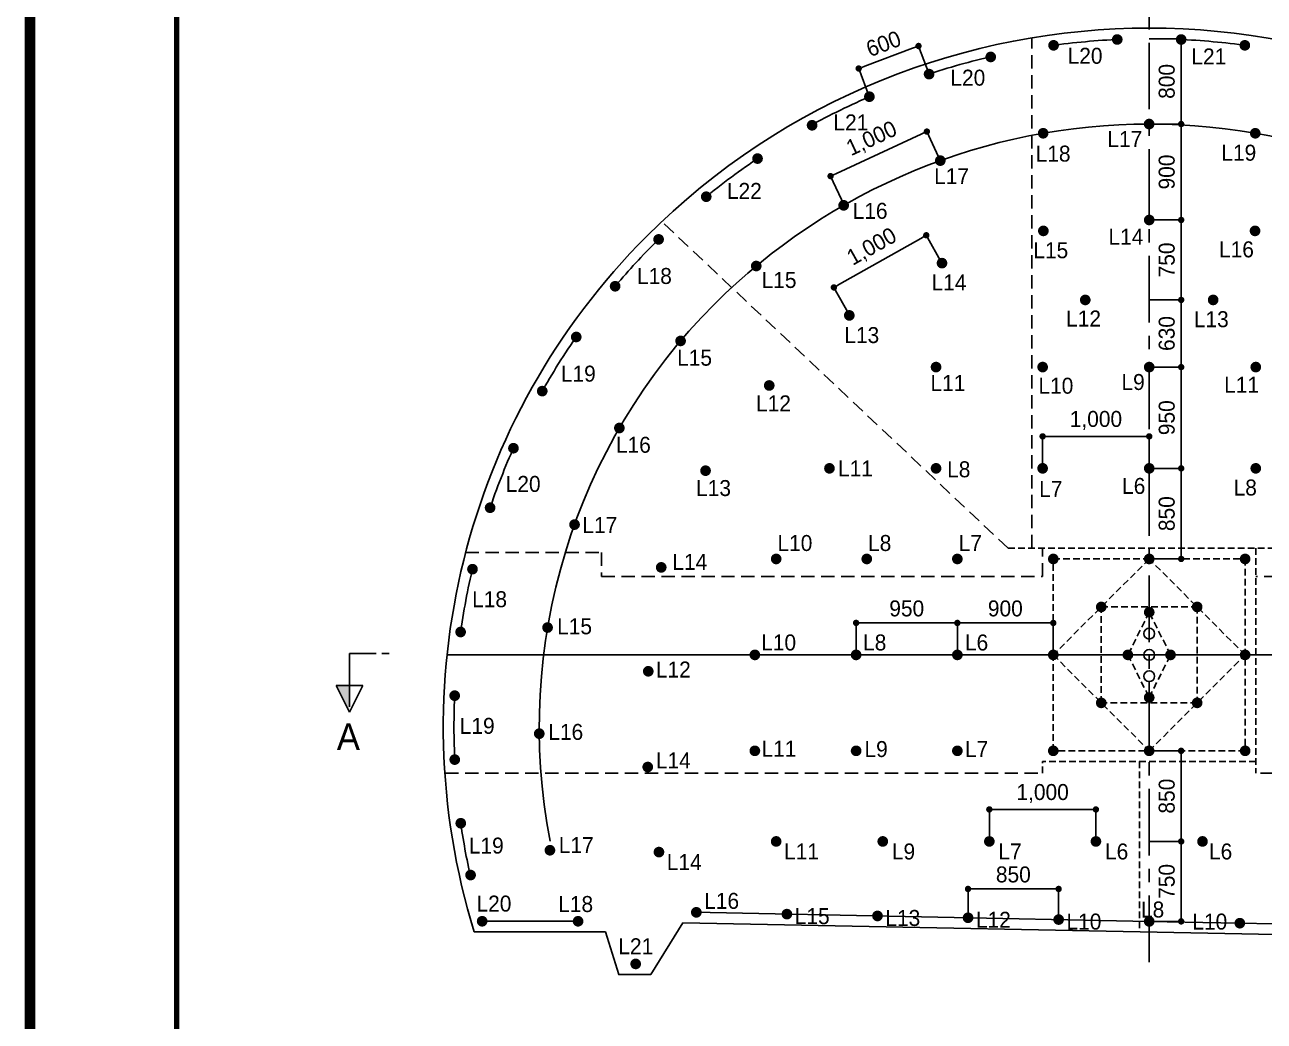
# Model space of a CAD drawing. Extents: x -689 to 317106, y 182884 to 219577.
# Drawn here: x 66002 to 77631, y 197574 to 206922 of the extents above; entities that cross this region are included whole.
import ezdxf
from ezdxf.enums import TextEntityAlignment as Align

# ---------------------------------------------------------------- set-up
doc = ezdxf.new("R2010")
doc.units = 0
doc.header["$LTSCALE"] = 500
doc.header["$MEASUREMENT"] = 0
for name, pattern in [('A-CENTR01', [2, 1.25, -0.25, 0.25, -0.25]), ('A-HIDDN01', [0.375, 0.25, -0.125]), ('HIDDEN', [0.375, 0.25, -0.125])]:
    doc.linetypes.add(name, pattern=pattern)
doc.layers.get('DEFPOINTS').update_dxf_attribs({"color": 55})
doc.layers.add('0-251', color=7, linetype='Continuous', true_color=0x6e6e6e)
for name, color, linetype in [('A-DIM01', 1, 'Continuous'), ('A-TEXT02', 6, 'Continuous'), ('A-TEXT03', 7, 'Continuous'), ('CS-CNTL', 1, 'A-CENTR01'), ('CS-EXCV', 3, 'CFZ008'), ('CUT-BOD-LIN', 6, 'HIDDEN'), ('CX-BORD-LIN1', 7, 'Continuous'), ('CZ-TEX0', 7, 'Continuous'), ('CZ-TEX1', 7, 'Continuous'), ('CZ-TEX2', 7, 'Continuous'), ('CZ-TEX3', 7, 'Continuous'), ('TU-HOLE-LIN1', 1, 'Continuous'), ('뇌관연결1', 2, 'Continuous'), ('발파공(바닥)', 5, 'Continuous'), ('발파공(심발)', 4, 'Continuous'), ('발파공(외곽)', 6, 'Continuous'), ('발파공(전열)', 2, 'Continuous'), ('발파공(확대)', 7, 'Continuous')]:
    doc.layers.add(name, color=color, linetype=linetype)
doc.styles.add('STYLE1', font='')
doc.styles.add('TB_BTXT', font='')
doc.styles.add('TB_TEXT', font='')
doc.styles.add('돋움체', font='')
doc.styles.get('STYLE1').set_extended_font_data('Dotum')
doc.styles.get('TB_BTXT').set_extended_font_data('Dotum')
doc.styles.get('TB_TEXT').set_extended_font_data('Dotum')
doc.styles.get('돋움체').set_extended_font_data('Dotum')
doc.linetypes.add('CFZ008', pattern='A,0.9,-0.2,[106,KHCLINE.shx,S=0.00606,R=180,X=0,Y=0],0.9', length=2)
doc.linetypes.add('E-DIGLN01', pattern='A,0.9,-0.2,[19,kscals.shx,S=0.1,R=180,X=0,Y=0],0.9', length=2)
doc.dimstyles.new('D_50', dxfattribs={"dimscale": 50, "dimtxt": 3, "dimasz": 1.2, "dimexe": 0, "dimexo": 0, "dimgap": 1.2, "dimtad": 1, "dimdec": 0, "dimrnd": 0.0005, "dimdsep": 46, "dimlunit": 6, "dimtxsty": '돋움체', "dimblk": 'DOT', "dimcen": 0.09, "dimclrd": 1, "dimclre": 1, "dimclrt": 1, "dimaunit": 1, "dimadec": 0, "dimazin": 0, "dimtfac": 1, "dimtdec": 0, "dimtix": 1, "dimtmove": 2, "dimatfit": 0, "dimfxl": 1, "dimtvp": 2, "dimtolj": 1, "dimtzin": 0, "dimlwd": -1, "dimlwe": -1, "dimarcsym": 0})

# ---------------------------------------------------------------- blocks, each defined once
blk = doc.blocks.new('A$C0F813D77')
at = {"layer": 'A-DIM01'}
for p, q in [((6, 9.981703696667864), (6, 4.981703696667864)), ((11, 7.481703696667864), (6, 9.981703696667864)), ((0, 7.481703696667864), (10, 7.481703696667864)), ((0, 7.481703696667864), (0, 2.481703696667864)), ((11, 7.481703696667864), (6, 4.981703696667864)), ((0, 1.433732070003316), (0, -1.704111127764918e-07))]:
    blk.add_line(p, q, dxfattribs=at)
blk.add_solid([(6, 7.481703696667864), (6, 9.981703696667864), (11, 7.481703696667864)], dxfattribs=at)
blk = doc.blocks.new('_Dot')
at = {"color": 0, "linetype": 'ByBlock', "lineweight": -2}
blk.add_line((-0.5, 0), (-1, 0), dxfattribs=at)
at = {"color": 0, "linetype": 'ByBlock', "const_width": 0.5}
blk.add_lwpolyline([(-0.25, 0, 1), (0.25, 0, 1)], format="xyb", close=True, dxfattribs=at)
blk = doc.blocks.new('*D536')
at = {"layer": 'A-DIM01', "color": 1, "ltscale": 10, "transparency": 16777216}
for p, q in [((76551.5818828861, 199260.3630072793), (76851.58188288254, 199260.3630072793)), ((76851.58188288254, 199200.3630072793), (76851.58188288254, 198570.3630072793)), ((76551.5818828861, 198510.3630072793), (76851.58188288254, 198510.3630072793))]:
    blk.add_line(p, q, dxfattribs=at)
at = {"layer": 'DEFPOINTS', "color": 0, "ltscale": 10, "transparency": 16777216}
for p in [(76551.5818828861, 199260.3630072793), (76551.5818828861, 198510.3630072793), (76851.58188288254, 198510.3630072793)]:
    blk.add_point(p, dxfattribs=at)
at = {"layer": 'A-DIM01', "color": 1, "ltscale": 10, "transparency": 16777216, "xscale": 60, "yscale": 60, "zscale": 60}
for p, rotation in [((76851.58188288254, 199260.3630072793), 90), ((76851.58188288254, 198510.3630072793), 270)]:
    blk.add_blockref('_Dot', p, dxfattribs=dict(at, rotation=rotation))
at = {"layer": 'A-DIM01', "color": 1, "ltscale": 10, "transparency": 16777216, "insert": (76716.48011897485, 198885.3630072792), "char_height": 150, "attachment_point": 5, "rotation": 90, "style": '돋움체'}
blk.add_mtext('\\A1;750', dxfattribs=at)
blk = doc.blocks.new('*D537')
at = {"layer": 'A-DIM01', "color": 1, "ltscale": 10, "transparency": 16777216}
for p, q in [((76551.5818828861, 200110.3630072793), (76851.58188288254, 200110.3630072793)), ((76851.58188288254, 200050.3630072793), (76851.58188288254, 199320.3630072793)), ((76551.5818828861, 199260.3630072793), (76851.58188288254, 199260.3630072793))]:
    blk.add_line(p, q, dxfattribs=at)
at = {"layer": 'DEFPOINTS', "color": 0, "ltscale": 10, "transparency": 16777216}
for p in [(76551.5818828861, 200110.3630072793), (76551.5818828861, 199260.3630072793), (76851.58188288254, 199260.3630072793)]:
    blk.add_point(p, dxfattribs=at)
at = {"layer": 'A-DIM01', "color": 1, "ltscale": 10, "transparency": 16777216, "xscale": 60, "yscale": 60, "zscale": 60}
for p, rotation in [((76851.58188288254, 200110.3630072793), 90), ((76851.58188288254, 199260.3630072793), 270)]:
    blk.add_blockref('_Dot', p, dxfattribs=dict(at, rotation=rotation))
at = {"layer": 'A-DIM01', "color": 1, "ltscale": 10, "transparency": 16777216, "insert": (76716.48011897485, 199685.3630072792), "char_height": 150, "attachment_point": 5, "rotation": 90, "style": '돋움체'}
blk.add_mtext('\\A1;850', dxfattribs=at)
blk = doc.blocks.new('*D538')
at = {"layer": 'A-DIM01', "color": 1, "ltscale": 10, "transparency": 16777216}
for p, q in [((76551.5818828861, 206790.3630072791), (76851.58188288161, 206790.3630072791)), ((76851.58188288161, 206730.3630072791), (76851.58188288161, 206050.3630072791)), ((76551.5818828861, 205990.3630072791), (76851.58188288161, 205990.3630072791))]:
    blk.add_line(p, q, dxfattribs=at)
at = {"layer": 'DEFPOINTS', "color": 0, "ltscale": 10, "transparency": 16777216}
for p in [(76551.5818828861, 206790.3630072791), (76551.5818828861, 205990.3630072791), (76851.58188288161, 205990.3630072791)]:
    blk.add_point(p, dxfattribs=at)
at = {"layer": 'A-DIM01', "color": 1, "ltscale": 10, "transparency": 16777216, "xscale": 60, "yscale": 60, "zscale": 60}
for p, rotation in [((76851.58188288161, 206790.3630072791), 90), ((76851.58188288161, 205990.3630072791), 270)]:
    blk.add_blockref('_Dot', p, dxfattribs=dict(at, rotation=rotation))
at = {"layer": 'A-DIM01', "color": 1, "ltscale": 10, "transparency": 16777216, "insert": (76716.48011897392, 206390.363007279), "char_height": 150, "attachment_point": 5, "rotation": 90, "style": '돋움체'}
blk.add_mtext('\\A1;800', dxfattribs=at)
blk = doc.blocks.new('*D539')
at = {"layer": 'A-DIM01', "color": 1, "ltscale": 10, "transparency": 16777216}
for p, q in [((74330.9536836475, 206701.4057956038), (73881.83558846966, 206532.6075779521)), ((74486.22918912434, 206458.8111244182), (74387.11783962752, 206722.5147411732)), ((73924.78278198646, 206247.7950156278), (73825.67143248965, 206511.4986323828))]:
    blk.add_line(p, q, dxfattribs=at)
at = {"layer": 'DEFPOINTS', "color": 0, "ltscale": 10, "transparency": 16777216}
for p in [(73825.67143248965, 206511.4986323828), (74486.22918912434, 206458.8111244182), (73924.78278198646, 206247.7950156278)]:
    blk.add_point(p, dxfattribs=at)
at = {"layer": 'A-DIM01', "color": 1, "ltscale": 10, "transparency": 16777216, "xscale": 60, "yscale": 60, "zscale": 60}
for p, rotation in [((74387.11783962752, 206722.5147411732), 20.59841535950097), ((73825.67143248965, 206511.4986323828), 200.598415359501)]:
    blk.add_blockref('_Dot', p, dxfattribs=dict(at, rotation=rotation))
at = {"layer": 'A-DIM01', "color": 1, "ltscale": 10, "transparency": 16777216, "insert": (74058.86370638094, 206743.4712957995), "char_height": 150, "attachment_point": 5, "rotation": 20.598415359500954, "style": '돋움체'}
blk.add_mtext('\\A1;600', dxfattribs=at)
blk = doc.blocks.new('sb')
at = {"layer": '발파공(확대)', "color": 0, "const_width": 50, "flags": 128}
blk.add_lwpolyline([(13.78318005963229, 20.85722770275243, 1), (-13.78318005957408, -20.8572277027597, 1)], format="xyb", close=True, dxfattribs=at)
blk = doc.blocks.new('*D540')
at = {"layer": 'A-DIM01', "color": 1, "ltscale": 10, "transparency": 16777216}
for p, q in [((76551.5818828861, 205990.3630072791), (76851.58188288115, 205990.3630072791)), ((76851.58188288115, 205930.3630072791), (76851.58188288115, 205150.3630072791)), ((76551.5818828861, 205090.3630072791), (76851.58188288115, 205090.3630072791))]:
    blk.add_line(p, q, dxfattribs=at)
at = {"layer": 'DEFPOINTS', "color": 0, "ltscale": 10, "transparency": 16777216}
for p in [(76551.5818828861, 205990.3630072791), (76551.5818828861, 205090.3630072791), (76851.58188288115, 205090.3630072791)]:
    blk.add_point(p, dxfattribs=at)
at = {"layer": 'A-DIM01', "color": 1, "ltscale": 10, "transparency": 16777216, "xscale": 60, "yscale": 60, "zscale": 60}
for p, rotation in [((76851.58188288115, 205990.3630072791), 90), ((76851.58188288115, 205090.3630072791), 270)]:
    blk.add_blockref('_Dot', p, dxfattribs=dict(at, rotation=rotation))
at = {"layer": 'A-DIM01', "color": 1, "ltscale": 10, "transparency": 16777216, "insert": (76716.48011897346, 205540.363007279), "char_height": 150, "attachment_point": 5, "rotation": 90, "style": '돋움체'}
blk.add_mtext('\\A1;900', dxfattribs=at)
blk = doc.blocks.new('*D541')
at = {"layer": 'A-DIM01', "color": 1, "ltscale": 10, "transparency": 16777216}
for p, q in [((76551.5818828861, 204340.3630072786), (76851.58188286857, 204340.3630072786)), ((76851.58188286857, 204280.3630072786), (76851.58188286857, 203770.3630072786)), ((76551.5818828861, 203710.3630072786), (76851.58188286857, 203710.3630072786))]:
    blk.add_line(p, q, dxfattribs=at)
at = {"layer": 'DEFPOINTS', "color": 0, "ltscale": 10, "transparency": 16777216}
for p in [(76551.5818828861, 204340.3630072786), (76551.5818828861, 203710.3630072786), (76851.58188286857, 203710.3630072786)]:
    blk.add_point(p, dxfattribs=at)
at = {"layer": 'A-DIM01', "color": 1, "ltscale": 10, "transparency": 16777216, "xscale": 60, "yscale": 60, "zscale": 60}
for p, rotation in [((76851.58188286857, 204340.3630072786), 90), ((76851.58188286857, 203710.3630072786), 270)]:
    blk.add_blockref('_Dot', p, dxfattribs=dict(at, rotation=rotation))
at = {"layer": 'A-DIM01', "color": 1, "ltscale": 10, "transparency": 16777216, "insert": (76716.48011896088, 204025.3630072785), "char_height": 150, "attachment_point": 5, "rotation": 90, "style": '돋움체'}
blk.add_mtext('\\A1;630', dxfattribs=at)
blk = doc.blocks.new('*D542')
at = {"layer": 'A-DIM01', "color": 1, "ltscale": 10, "transparency": 16777216}
for p, q in [((76551.5818828861, 202760.3630072793), (76851.58188287882, 202760.3630072793)), ((76851.58188287882, 202700.3630072793), (76851.58188287882, 201970.3630072793)), ((76551.5818828861, 201910.3630072793), (76851.58188287882, 201910.3630072793))]:
    blk.add_line(p, q, dxfattribs=at)
at = {"layer": 'DEFPOINTS', "color": 0, "ltscale": 10, "transparency": 16777216}
for p in [(76551.5818828861, 202760.3630072793), (76551.5818828861, 201910.3630072793), (76851.58188287882, 201910.3630072793)]:
    blk.add_point(p, dxfattribs=at)
at = {"layer": 'A-DIM01', "color": 1, "ltscale": 10, "transparency": 16777216, "xscale": 60, "yscale": 60, "zscale": 60}
for p, rotation in [((76851.58188287882, 202760.3630072793), 90), ((76851.58188287882, 201910.3630072793), 270)]:
    blk.add_blockref('_Dot', p, dxfattribs=dict(at, rotation=rotation))
at = {"layer": 'A-DIM01', "color": 1, "ltscale": 10, "transparency": 16777216, "insert": (76716.48011897113, 202335.3630072792), "char_height": 150, "attachment_point": 5, "rotation": 90, "style": '돋움체'}
blk.add_mtext('\\A1;850', dxfattribs=at)
blk = doc.blocks.new('*D543')
at = {"layer": 'A-DIM01', "color": 1, "ltscale": 10, "transparency": 16777216}
for p, q in [((74751.58188288653, 201010.3630072792), (74751.58188288653, 201310.3630072792)), ((74811.58188288653, 201310.3630072792), (75591.58188288606, 201310.3630072792)), ((75651.58188288606, 201010.3630072792), (75651.58188288606, 201310.3630072792))]:
    blk.add_line(p, q, dxfattribs=at)
at = {"layer": 'DEFPOINTS', "color": 0, "ltscale": 10, "transparency": 16777216}
for p in [(75651.58188288606, 201310.3630072792), (74751.58188288653, 201010.3630072792), (75651.58188288606, 201010.3630072792)]:
    blk.add_point(p, dxfattribs=at)
at = {"layer": 'A-DIM01', "color": 1, "ltscale": 10, "transparency": 16777216, "xscale": 60, "yscale": 60, "zscale": 60, "rotation": 180}
blk.add_blockref('_Dot', (74751.58188288653, 201310.3630072792), dxfattribs=at)
at = {"layer": 'A-DIM01', "color": 1, "ltscale": 10, "transparency": 16777216, "xscale": 60, "yscale": 60, "zscale": 60}
blk.add_blockref('_Dot', (75651.58188288606, 201310.3630072792), dxfattribs=at)
at = {"layer": 'A-DIM01', "color": 1, "ltscale": 10, "transparency": 16777216, "insert": (75201.5818828863, 201445.4647711869), "char_height": 150, "attachment_point": 5, "style": '돋움체'}
blk.add_mtext('\\A1;900', dxfattribs=at)
blk = doc.blocks.new('*D544')
at = {"layer": 'A-DIM01', "color": 1, "ltscale": 10, "transparency": 16777216}
for p, q in [((75051.5818828856, 199260.3630072792), (75051.5818828856, 199560.3630072792)), ((75111.5818828856, 199560.3630072792), (75991.58188288606, 199560.3630072792)), ((76051.58188288606, 199260.3630072792), (76051.58188288606, 199560.3630072792))]:
    blk.add_line(p, q, dxfattribs=at)
at = {"layer": 'DEFPOINTS', "color": 0, "ltscale": 10, "transparency": 16777216}
for p in [(76051.58188288606, 199560.3630072792), (75051.5818828856, 199260.3630072792), (76051.58188288606, 199260.3630072792)]:
    blk.add_point(p, dxfattribs=at)
at = {"layer": 'A-DIM01', "color": 1, "ltscale": 10, "transparency": 16777216, "xscale": 60, "yscale": 60, "zscale": 60, "rotation": 180}
blk.add_blockref('_Dot', (75051.5818828856, 199560.3630072792), dxfattribs=at)
at = {"layer": 'A-DIM01', "color": 1, "ltscale": 10, "transparency": 16777216, "xscale": 60, "yscale": 60, "zscale": 60}
blk.add_blockref('_Dot', (76051.58188288606, 199560.3630072792), dxfattribs=at)
at = {"layer": 'A-DIM01', "color": 1, "ltscale": 10, "transparency": 16777216, "insert": (75551.58188288583, 199709.9152460852), "char_height": 150, "attachment_point": 5, "style": '돋움체'}
blk.add_mtext('\\A1;1,000', dxfattribs=at)
blk = doc.blocks.new('*D545')
at = {"layer": 'A-DIM01', "color": 1, "ltscale": 10, "transparency": 16777216}
for p, q in [((75551.58188288606, 202760.3630072792), (75551.58188288606, 203060.3630072792)), ((75611.58188288606, 203060.3630072792), (76491.58188288606, 203060.3630072792)), ((76551.58188288606, 202760.3630072792), (76551.58188288606, 203060.3630072792))]:
    blk.add_line(p, q, dxfattribs=at)
at = {"layer": 'DEFPOINTS', "color": 0, "ltscale": 10, "transparency": 16777216}
for p in [(76551.58188288606, 203060.3630072792), (75551.58188288606, 202760.3630072792), (76551.58188288606, 202760.3630072792)]:
    blk.add_point(p, dxfattribs=at)
at = {"layer": 'A-DIM01', "color": 1, "ltscale": 10, "transparency": 16777216, "xscale": 60, "yscale": 60, "zscale": 60, "rotation": 180}
blk.add_blockref('_Dot', (75551.58188288606, 203060.3630072792), dxfattribs=at)
at = {"layer": 'A-DIM01', "color": 1, "ltscale": 10, "transparency": 16777216, "xscale": 60, "yscale": 60, "zscale": 60}
blk.add_blockref('_Dot', (76551.58188288606, 203060.3630072792), dxfattribs=at)
at = {"layer": 'A-DIM01', "color": 1, "ltscale": 10, "transparency": 16777216, "insert": (76051.58188288606, 203209.9152460852), "char_height": 150, "attachment_point": 5, "style": '돋움체'}
blk.add_mtext('\\A1;1,000', dxfattribs=at)
blk = doc.blocks.new('*D546')
at = {"layer": 'A-DIM01', "color": 1, "ltscale": 10, "transparency": 16777216}
for p, q in [((74851.60816364217, 198514.7065637601), (74851.60816364217, 198814.7065637599)), ((74911.60816364217, 198814.7065637599), (75641.60816364217, 198814.7065637599)), ((75701.60816364217, 198514.7065637601), (75701.60816364217, 198814.7065637599))]:
    blk.add_line(p, q, dxfattribs=at)
at = {"layer": 'DEFPOINTS', "color": 0, "ltscale": 10, "transparency": 16777216}
for p in [(75701.60816364217, 198814.7065637599), (74851.60816364217, 198514.7065637601), (75701.60816364217, 198514.7065637601)]:
    blk.add_point(p, dxfattribs=at)
at = {"layer": 'A-DIM01', "color": 1, "ltscale": 10, "transparency": 16777216, "xscale": 60, "yscale": 60, "zscale": 60, "rotation": 180}
blk.add_blockref('_Dot', (74851.60816364217, 198814.7065637599), dxfattribs=at)
at = {"layer": 'A-DIM01', "color": 1, "ltscale": 10, "transparency": 16777216, "xscale": 60, "yscale": 60, "zscale": 60}
blk.add_blockref('_Dot', (75701.60816364217, 198814.7065637599), dxfattribs=at)
at = {"layer": 'A-DIM01', "color": 1, "ltscale": 10, "transparency": 16777216, "insert": (75276.60816364217, 198949.8083276676), "char_height": 150, "attachment_point": 5, "style": '돋움체'}
blk.add_mtext('\\A1;850', dxfattribs=at)
blk = doc.blocks.new('bb')
at = {"layer": '발파공(바닥)', "const_width": 50}
blk.add_lwpolyline([(-13.78318005957408, 20.85722770271968, -1), (13.78318005963229, -20.85722770276334, -1)], format="xyb", close=True, dxfattribs=at)
blk = doc.blocks.new('jb')
at = {"layer": '발파공(전열)', "const_width": 50, "flags": 128}
blk.add_lwpolyline([(13.78318005963229, 20.85722770277061, 1), (-13.78318005963229, -20.85722770274151, 1)], format="xyb", close=True, dxfattribs=at)
blk = doc.blocks.new('*D547')
at = {"layer": 'A-DIM01', "color": 1, "ltscale": 10, "transparency": 16777216}
for p, q in [((76551.5818828861, 203710.3630072782), (76851.58188286671, 203710.3630072782)), ((76851.58188286671, 203650.3630072782), (76851.58188286671, 202820.3630072789)), ((76551.5818828861, 202760.3630072789), (76851.58188286671, 202760.3630072789))]:
    blk.add_line(p, q, dxfattribs=at)
at = {"layer": 'DEFPOINTS', "color": 0, "ltscale": 10, "transparency": 16777216}
for p in [(76551.5818828861, 203710.3630072782), (76551.5818828861, 202760.3630072789), (76851.58188286671, 202760.3630072789)]:
    blk.add_point(p, dxfattribs=at)
at = {"layer": 'A-DIM01', "color": 1, "ltscale": 10, "transparency": 16777216, "xscale": 60, "yscale": 60, "zscale": 60}
for p, rotation in [((76851.58188286671, 203710.3630072782), 90), ((76851.58188286671, 202760.3630072789), 270)]:
    blk.add_blockref('_Dot', p, dxfattribs=dict(at, rotation=rotation))
at = {"layer": 'A-DIM01', "color": 1, "ltscale": 10, "transparency": 16777216, "insert": (76716.48011895902, 203235.3630072784), "char_height": 150, "attachment_point": 5, "rotation": 90, "style": '돋움체'}
blk.add_mtext('\\A1;950', dxfattribs=at)
blk = doc.blocks.new('*D548')
at = {"layer": 'A-DIM01', "color": 1, "ltscale": 10, "transparency": 16777216}
for p, q in [((73801.58188288653, 201010.3630072792), (73801.58188288653, 201310.3630072792)), ((73861.58188288653, 201310.3630072792), (74691.58188288606, 201310.3630072792)), ((74751.58188288606, 201010.3630072792), (74751.58188288606, 201310.3630072792))]:
    blk.add_line(p, q, dxfattribs=at)
at = {"layer": 'DEFPOINTS', "color": 0, "ltscale": 10, "transparency": 16777216}
for p in [(74751.58188288606, 201310.3630072792), (73801.58188288653, 201010.3630072792), (74751.58188288606, 201010.3630072792)]:
    blk.add_point(p, dxfattribs=at)
at = {"layer": 'A-DIM01', "color": 1, "ltscale": 10, "transparency": 16777216, "xscale": 60, "yscale": 60, "zscale": 60, "rotation": 180}
blk.add_blockref('_Dot', (73801.58188288653, 201310.3630072792), dxfattribs=at)
at = {"layer": 'A-DIM01', "color": 1, "ltscale": 10, "transparency": 16777216, "xscale": 60, "yscale": 60, "zscale": 60}
blk.add_blockref('_Dot', (74751.58188288606, 201310.3630072792), dxfattribs=at)
at = {"layer": 'A-DIM01', "color": 1, "ltscale": 10, "transparency": 16777216, "insert": (74276.5818828863, 201445.4647711869), "char_height": 150, "attachment_point": 5, "style": '돋움체'}
blk.add_mtext('\\A1;950', dxfattribs=at)
blk = doc.blocks.new('cb')
at = {"layer": '발파공(외곽)', "lineweight": 0, "const_width": 49.99999999999999}
blk.add_lwpolyline([(-16.54037362313829, 18.74609400401823, 1), (16.54037362313829, -18.74609400401823, 1)], format="xyb", close=True, dxfattribs=at)
blk = doc.blocks.new('*D549')
at = {"layer": 'A-DIM01', "color": 1, "ltscale": 10, "transparency": 16777216}
for p, q in [((73645.32515791024, 204487.4747561754), (74407.73338109627, 204917.2909467359)), ((74607.32840279113, 204685.4249783087), (74459.99972201284, 204946.7566828916)), ((73740.38749777195, 204196.6773154369), (73593.05881699367, 204458.0090200197))]:
    blk.add_line(p, q, dxfattribs=at)
at = {"layer": 'DEFPOINTS', "color": 0, "ltscale": 10, "transparency": 16777216}
for p in [(74459.99972201284, 204946.7566828916), (74607.32840279113, 204685.4249783087), (73740.38749777195, 204196.6773154369)]:
    blk.add_point(p, dxfattribs=at)
at = {"layer": 'A-DIM01', "color": 1, "ltscale": 10, "transparency": 16777216, "xscale": 60, "yscale": 60, "zscale": 60}
for p, rotation in [((74459.99972201284, 204946.7566828916), 29.41261781986198), ((73593.05881699367, 204458.0090200197), 209.412617819862)]:
    blk.add_blockref('_Dot', p, dxfattribs=dict(at, rotation=rotation))
at = {"layer": 'A-DIM01', "color": 1, "ltscale": 10, "transparency": 16777216, "insert": (73953.08482266754, 204832.6586564268), "char_height": 150, "attachment_point": 5, "rotation": 29.412617819861982, "style": '돋움체'}
blk.add_mtext('\\A1;1,000', dxfattribs=at)
blk = doc.blocks.new('ssb')
at = {"color": 4, "const_width": 50, "flags": 128}
blk.add_lwpolyline([(0.1070264871232212, -24.99977090558968, 1), (-0.1070264871814288, 24.99977090558968, 1)], format="xyb", close=True, dxfattribs=at)
blk = doc.blocks.new('*D510')
at = {"layer": 'A-DIM01', "color": 1, "ltscale": 10, "transparency": 16777216}
for p, q in [((76551.5818828861, 205090.3630072795), (76851.5818828695, 205090.3630072795)), ((76851.5818828695, 205030.3630072795), (76851.5818828695, 204400.3630072791)), ((76551.5818828861, 204340.3630072791), (76851.5818828695, 204340.3630072791))]:
    blk.add_line(p, q, dxfattribs=at)
at = {"layer": 'DEFPOINTS', "color": 0, "ltscale": 10, "transparency": 16777216}
for p in [(76551.5818828861, 205090.3630072795), (76551.5818828861, 204340.3630072791), (76851.5818828695, 204340.3630072791)]:
    blk.add_point(p, dxfattribs=at)
at = {"layer": 'A-DIM01', "color": 1, "ltscale": 10, "transparency": 16777216, "xscale": 60, "yscale": 60, "zscale": 60}
for p, rotation in [((76851.5818828695, 205090.3630072795), 90), ((76851.5818828695, 204340.3630072791), 270)]:
    blk.add_blockref('_Dot', p, dxfattribs=dict(at, rotation=rotation))
at = {"layer": 'A-DIM01', "color": 1, "ltscale": 10, "transparency": 16777216, "insert": (76716.48011896182, 204715.3630072792), "char_height": 150, "attachment_point": 5, "rotation": 90, "style": '돋움체'}
blk.add_mtext('\\A1;750', dxfattribs=at)
blk = doc.blocks.new('*D643')
at = {"layer": 'A-DIM01', "color": 1, "ltscale": 10, "transparency": 16777216}
for p, q in [((73616.63635419519, 205526.8298327546), (74410.9810615658, 205894.2869626648)), ((74591.39056557968, 205647.199102054), (74465.43678491464, 205919.4777187978)), ((73688.1344115114, 205229.3604598777), (73562.18063084636, 205501.6390766216))]:
    blk.add_line(p, q, dxfattribs=at)
at = {"layer": 'DEFPOINTS', "color": 0, "ltscale": 10, "transparency": 16777216}
for p in [(74465.43678491464, 205919.4777187978), (74591.39056557968, 205647.199102054), (73688.1344115114, 205229.3604598777)]:
    blk.add_point(p, dxfattribs=at)
at = {"layer": 'A-DIM01', "color": 1, "ltscale": 10, "transparency": 16777216, "xscale": 60, "yscale": 60, "zscale": 60}
for p, rotation in [((74465.43678491464, 205919.4777187978), 24.82486114085588), ((73562.18063084636, 205501.6390766216), 204.8248611408559)]:
    blk.add_blockref('_Dot', p, dxfattribs=dict(at, rotation=rotation))
at = {"layer": 'A-DIM01', "color": 1, "ltscale": 10, "transparency": 16777216, "insert": (73951.0198082653, 205846.2913200866), "char_height": 150, "attachment_point": 5, "rotation": 24.824861140855884, "style": '돋움체'}
blk.add_mtext('\\A1;1,000', dxfattribs=at)
blk = doc.blocks.new('CXBLKA1')
at = {"layer": 'CX-BORD-LIN1', "color": 7, "const_width": 1.999999999999979}
blk.add_lwpolyline([(820.9999999999914, 19.99999999999977), (24.99999999999977, 19.99999999999977), (24.99999999999977, 573.9999999999941), (820.9999999999914, 573.9999999999941)], close=True, dxfattribs=at)
at = {"layer": 'CZ-TEX0', "color": 7, "style": 'TB_BTXT'}
blk.add_attdef('UD_TITLE', text='', height=9.999999999999895, dxfattribs=at).set_placement((422.9999999999955, 552.9999999999941), align=Align.MIDDLE_CENTER)
at = {"layer": 'CZ-TEX1', "color": 7, "style": 'TB_BTXT'}
blk.add_attdef('PI_CNAME', text='', height=4.999999999999948, dxfattribs=at).set_placement((39.99999999999955, 551.9999999999941), align=Align.BOTTOM_LEFT)
blk.add_attdef('UD_SUBTITLE', text='', height=6.999999999999926, dxfattribs=at).set_placement((422.9999999999955, 537.9999999999943), align=Align.MIDDLE_CENTER)
at = {"layer": 'CZ-TEX2', "color": 7}
for tag, height, style, p in [('UD_CDNAME', 3.999999999999958, 'TB_BTXT', (41.99999999999955, 543.9999999999941)), ('DA_STDNAME', 2.999999999999968, 'TB_TEXT', (783.4937835419117, 13.49999999999989))]:
    blk.add_attdef(tag, text='', height=height, dxfattribs=dict(at, style=style)).set_placement(p, align=Align.BOTTOM_LEFT)
at = {"layer": 'CZ-TEX2', "color": 7, "style": 'TB_TEXT'}
for tag, height, p in [('DC_RNUM4', 2.999999999999968, (319.9999999999966, 51.99999999999943)), ('DC_RDATE4', 3.499999999999963, (352.9999999999961, 52.49999999999943)), ('DC_RAPP4', 3.499999999999963, (501.5575275218362, 52.49999999999943)), ('DC_RCHK4', 3.499999999999963, (542.3612466057737, 52.49999999999943)), ('DC_RDGN4', 3.499999999999963, (582.3612466057732, 52.49999999999943)), ('PI_TITLE', 4.499999999999952, (242.9999999999975, 49.99999999999943)), ('UD_CDIST', 4.499999999999952, (675.999999999993, 49.99999999999943)), ('FI_NAME', 4.499999999999952, (779.9999999999918, 50.99999999999943)), ('DC_RNUM3', 2.999999999999968, (319.9999999999966, 44.99999999999955)), ('DC_RDATE3', 3.499999999999963, (352.9999999999961, 45.39999999999952)), ('DC_RAPP3', 3.499999999999963, (501.5575275218362, 45.39999999999952)), ('DC_RCHK3', 3.499999999999963, (542.3612466057737, 45.39999999999952)), ('DC_RDGN3', 3.499999999999963, (582.3612466057732, 45.39999999999952)), ('DI_TITLE', 4.499999999999952, (779.9999999999918, 43.99999999999955)), ('PI_CDNAME', 4.499999999999952, (242.9999999999975, 37.99999999999955)), ('DC_RNUM2', 2.999999999999968, (319.9999999999966, 37.99999999999955)), ('DC_RDATE2', 3.499999999999963, (352.9999999999961, 38.49999999999955)), ('DC_RAPP2', 3.499999999999963, (501.5575275218362, 38.49999999999955)), ('DC_RCHK2', 3.499999999999963, (542.3612466057737, 38.49999999999955)), ('DC_RDGN2', 3.499999999999963, (582.3612466057732, 38.49999999999955)), ('DA_HSCALE', 4.499999999999952, (658.499999999993, 37.99999999999955)), ('DA_VSCALE', 4.499999999999952, (692.9999999999927, 37.99999999999955)), ('DI_SUBTITLE', 3.499999999999963, (779.9999999999918, 36.99999999999966)), ('DC_RDATE1', 3.499999999999963, (352.9999999999961, 31.49999999999966)), ('DC_RAPP1', 3.499999999999963, (501.5575275218362, 31.49999999999966)), ('DC_RCHK1', 3.499999999999963, (542.3612466057737, 31.49999999999966)), ('DC_RDGN1', 3.499999999999963, (582.3612466057732, 31.49999999999966)), ('DC_RNUM1', 2.999999999999968, (319.9999999999966, 30.99999999999966)), ('PA_CCLASS', 4.499999999999952, (203.999999999998, 26.49999999999977)), ('PI_STAGE', 4.499999999999952, (282.999999999997, 26.49999999999977)), ('DI_DRWNO', 4.499999999999952, (675.999999999993, 26.49999999999977)), ('DA_PAGENO', 4.499999999999952, (779.9999999999918, 26.49999999999977))]:
    blk.add_attdef(tag, text='', height=height, dxfattribs=at).set_placement(p, align=Align.MIDDLE_CENTER)
for tag, p in [('DC_RDES4', (376.9999999999961, 52.49999999999943)), ('DC_RDES3', (376.9999999999961, 45.39999999999952)), ('DC_RDES2', (376.9999999999961, 38.49999999999955)), ('DC_RDES1', (377.0347148800176, 31.49999999999966))]:
    blk.add_attdef(tag, text='', height=3.499999999999963, dxfattribs=at).set_placement(p, align=Align.MIDDLE_LEFT)
at = {"layer": 'CZ-TEX3', "color": 7, "style": 'TB_TEXT', "flags": 1}
for tag, p in [('PI_ID', (23.99999999999977, 15.99999999999989)), ('PI_CCODE', (30.99999999999966, 15.99999999999989)), ('PA_DSDATE', (46.99999999999955, 15.99999999999989)), ('PA_DEDATE', (63.99999999999932, 15.99999999999989)), ('PA_CSDATE', (80.99999999999909, 15.99999999999989)), ('PA_CEDATE', (97.99999999999898, 15.99999999999989)), ('PA_CFDATE', (113.9999999999987, 15.99999999999989)), ('EI_ENAME', (131.9999999999986, 15.99999999999989)), ('EI_DEPT', (145.9999999999984, 15.99999999999989)), ('EI_PERSON', (157.9999999999984, 15.99999999999989)), ('EI_EMAIL', (173.9999999999982, 15.99999999999989)), ('CI_CATEG', (188.999999999998, 15.99999999999989)), ('CI_ROLE', (203.999999999998, 15.99999999999989)), ('CI_ONAME', (215.9999999999978, 15.99999999999989)), ('CI_ADDR', (231.9999999999975, 15.99999999999989)), ('CI_TEL', (245.9999999999975, 15.99999999999989)), ('CI_FAX', (256.9999999999973, 15.99999999999989)), ('CI_HPADDR', (269.999999999997, 15.99999999999989)), ('CI_CODE', (286.999999999997, 15.99999999999989)), ('CI_DEPT', (299.9999999999968, 15.99999999999989)), ('CI_PERSON', (311.9999999999966, 15.99999999999989)), ('CI_EMAIL', (328.9999999999966, 15.99999999999989)), ('CI_PROLE', (341.9999999999964, 15.99999999999989)), ('DI_MANCODE', (356.9999999999961, 15.99999999999989)), ('DI_CATEG', (376.9999999999961, 15.99999999999989)), ('DI_LDATE', (391.9999999999959, 15.99999999999989)), ('DI_PCLASS', (406.9999999999957, 15.99999999999989)), ('DI_MMCLASS', (423.9999999999955, 15.99999999999989)), ('DI_MSCLASS', (442.9999999999952, 15.99999999999989)), ('DI_ECLASS', (461.9999999999952, 15.99999999999989)), ('DI_FNAME', (477.999999999995, 15.99999999999989)), ('DC_ONAME', (492.9999999999948, 15.99999999999989)), ('DC_NNAME', (509.9999999999945, 15.99999999999989)), ('FI_CODE', (528.9999999999943, 15.99999999999989)), ('FI_CLASS', (544.9999999999943, 15.99999999999989)), ('FI_ICODE1', (562.9999999999941, 15.99999999999989)), ('FI_ICODE2', (580.9999999999939, 15.99999999999989)), ('------------', (596.9999999999939, 15.99999999999989))]:
    blk.add_attdef(tag, p, '', height=1.999999999999979, dxfattribs=at)

msp = doc.modelspace()

# ---------------------------------------------------------------- linework, layer by layer
at = {"layer": '0-251', "const_width": 50}
msp.add_lwpolyline([(85676.58188288606, 186134.306984037), (67426.58188275894, 186134.3069841306), (67426.58188287354, 208584.306983942), (85676.58188287355, 208584.306983942), (85676.58188288561, 186134.306984037)], dxfattribs=at)
at = {"layer": 'CS-CNTL', "linetype": 'A-CENTR01'}
msp.add_line((76551.58188288606, 198128.7435480359), (76551.58188288606, 208034.0797456492), dxfattribs=at)
at = {"layer": 'CS-EXCV', "linetype": 'E-DIGLN01'}
msp.add_line((72174.58188298013, 198497.9030072776), (80528.5818835473, 198330.8230072659), dxfattribs=at)
at = {"layer": 'CS-EXCV', "linetype": 'E-DIGLN01', "flags": 128}
msp.add_lwpolyline([(82828.00880596548, 198237.3230070512, 0.2857234276994382), (81267.98411337513, 204936.7652376037, 0.4142135623707592), (71835.17965238396, 204936.7652375911, 0.2781362586986095), (70218.66644205566, 198411.4030070406, 0.2781362586986095)], format="xyb", dxfattribs=at)
msp.add_lwpolyline([(70218.66644205613, 198411.4030072553), (71449.58188298013, 198411.4030072553), (71574.58188298013, 198011.4030072553), (71874.58188298013, 198011.4030072553), (72174.58188298013, 198497.9030072781)], dxfattribs=at)
at = {"layer": 'CUT-BOD-LIN'}
for p, q in [((75451.58188288606, 202010.3630072787), (75451.58188288606, 206799.0330854311)), ((75227.98972641671, 202010.3630072792), (71978.14921103645, 205075.5266084334)), ((75551.58188288653, 201744.4777797953), (75551.58188288606, 202010.3630072787)), ((70137.61964967701, 201970.4797655904), (71412.02951680397, 201970.4797655904)), ((71412.02951680397, 201970.4797655904), (71412.02951680397, 201744.4777797955)), ((71412.02951680351, 201744.4777797955), (75551.58188288653, 201744.477779795)), ((81691.13424896862, 201744.4777797955), (77551.58188288606, 201744.477779795)), ((69945.4635955267, 199900.3737692166), (75551.58188288606, 199900.3737692166)), ((83157.70017024543, 199900.3737692166), (77551.58188288606, 199900.3737692166))]:
    msp.add_line(p, q, dxfattribs=at)
at = {"layer": 'CUT-BOD-LIN', "ltscale": 0.5}
for p, q in [((75227.98972641671, 202010.363007279), (77875.17403935542, 202010.3630072792)), ((77551.58188288606, 202010.3630072792), (77551.58188288606, 199900.3737692166)), ((77551.58188288606, 200010.3630072792), (75551.58188288606, 200010.3630072792)), ((75551.58188288606, 199900.3737692166), (75551.58188288606, 200010.3630072792)), ((76461.32005966635, 200010.3630072792), (76461.32005966589, 198410.4285800893))]:
    msp.add_line(p, q, dxfattribs=at)
at = {"layer": 'DEFPOINTS'}
for p, q in [((69974.9640010441, 201010.3630072792), (83128.19976472802, 201010.3630072792)), ((70292.87222792482, 198511.4030072553), (71217.87222792482, 198511.4030072553)), ((72277.43662647199, 198595.8459124077), (76551.58188288653, 198510.3630072794)), ((76551.58188288653, 198510.3630072794), (80528.5818835473, 198430.8230072659))]:
    msp.add_line(p, q, dxfattribs=at)
for points in [[(67426.58188288606, 211034.306983942), (105476.5818828861, 211034.306983942), (105476.5818828861, 186134.306983942), (67426.58188275894, 186134.3069841246)], [(67426.58188287355, 208584.306983942), (85676.58188287355, 208584.306983942), (85676.58188288606, 196184.306983942), (67426.58188288606, 196184.306983942)]]:
    msp.add_lwpolyline(points, close=True, dxfattribs=at)
for points in [[(76551.58188288606, 205990.3630072785, 0.1989123673789639), (72471.57575545035, 204300.3691347359, 0.2493238684997597), (70931.49963320693, 199263.1473685795, 0.2493238684997597)], [(76551.58188288606, 205990.3630072785, -0.1989123673789639), (80631.58801032178, 204300.3691347359, -0.2493238684997597), (82171.6641325652, 199263.1473685795, -0.2493238684997597)]]:
    msp.add_lwpolyline(points, format="xyb", dxfattribs=at)
at = {"layer": 'TU-HOLE-LIN1'}
for points in [[(75629.6347692543, 206725.354438454, -0.02473868375472426), (76276.6621910226, 206784.6085208944, -0.02473868375472426)], [(77473.52899651782, 206725.354438454, 0.02473868375472426), (76826.50157474953, 206784.6085208944, 0.02473868375472426)], [(74462.85127099178, 206452.4884041926, -0.02473868375472707), (75088.58820208762, 206627.4421805717, -0.02473868375472707)], [(73365.47828809632, 205971.059559198, -0.02473868375474177), (73949.02912263147, 206256.758621709, -0.02473868375474177)], [(72375.93726148264, 205292.7285299658, -0.02473868375472235), (72897.37026931572, 205680.3664398096, -0.02473868375472235)], [(71524.53039790172, 204449.5109364631, -0.02203687671699617), (71905.89033051528, 204866.0545596993, -0.003236919545849043), (71966.42875819973, 204925.8141889594, -0.003236919545849043)], [(70844.3322331523, 203463.0375362005, -0.02535644748557879), (71189.87333633186, 204013.2551945614, -0.02535644748557879)], [(70359.61701786838, 202367.2043039858, -0.02535644748557457), (70596.71649967547, 202972.1191420295, -0.02535644748557457)], [(70087.3228380889, 201200.3044829158, -0.0253564474855858), (70207.69539759628, 201838.7781099957)], [(70036.96485261194, 200003.1146959342, -0.02535644748558319), (70036.4041420393, 200652.8360294016, -0.02535644748558319)], [(70186.24439238565, 198919.9619465776, -0.0212481704938349), (70088.82840445213, 199455.7349436675, -0.0212481704938349)]]:
    msp.add_lwpolyline(points, format="xyb", dxfattribs=at)
at = {"layer": '뇌관연결1', "linetype": 'A-HIDDN01', "ltscale": 0.5}
for points in [[(76551.58188288606, 201910.3630072792), (75651.58188288606, 201010.3630072792), (76551.58188288606, 200110.3630072792), (77451.58188288606, 201010.3630072792), (76551.58188288606, 201910.3630072792)], [(76551.58188288606, 201410.3630072792), (76351.58188288606, 201010.3630072792), (76551.58188288606, 200610.3630072792), (76751.58188288606, 201010.3630072792), (76551.58188288606, 201410.3630072792)]]:
    msp.add_lwpolyline(points, dxfattribs=at)
for points in [[(75651.58188288606, 201910.3630072792), (77451.58188288606, 201910.3630072792), (77451.58188288606, 200110.3630072792), (75651.58188288606, 200110.3630072792)], [(77001.58188288606, 200560.3630072792), (76101.58188288606, 200560.3630072792), (76101.58188288606, 201460.3630072792), (77001.58188288606, 201460.3630072792)]]:
    msp.add_lwpolyline(points, close=True, dxfattribs=at)
at = {"layer": '발파공(심발)', "color": 1}
for centre in [(76551.58188288606, 201210.3630072792), (76551.58188288606, 201010.3630072792), (76551.58188288606, 200810.3630072792)]:
    msp.add_circle(centre, 51, dxfattribs=at)

# ---------------------------------------------------------------- block references
at = {"xscale": 50, "yscale": 50, "zscale": 50}
msp.add_blockref('CXBLKA1', (64801.58188288562, 182884.3069839423), dxfattribs=at)
at = {"layer": 'A-TEXT02', "color": 0, "xscale": -50, "yscale": 50, "zscale": 50, "rotation": 90}
msp.add_blockref('A$C0F813D77', (69421.90515877208, 201022.311709937), dxfattribs=at)
at = {"layer": '발파공(바닥)'}
for p, rotation in [((72302.43162797153, 198595.3460123777), 358.8542371618243), ((73152.26167895453, 198578.3494113582), 358.8542371618243), ((70292.87222792482, 198511.4030072553), 358.8542371618243), ((71192.87222792482, 198511.4030072553), 358.8542371618243), ((74002.09172993753, 198561.3528103385), 358.8542371618243), ((74851.92178092053, 198544.3562093187), 358.8542371618243), ((75701.75183190353, 198527.3596082992), 358.8542371618243), ((76551.58188288606, 198510.3630072792), 359.2184283514966), ((77401.41193386953, 198493.3664062597), 358.8542371618202)]:
    msp.add_blockref('bb', p, dxfattribs=dict(at, rotation=rotation))
at = {"layer": '발파공(바닥)', "xscale": -1}
msp.add_blockref('bb', (71733.4317432362, 198111.4030072553), dxfattribs=at)
at = {"layer": '발파공(심발)', "xscale": -1}
for p in [(75651.58188288606, 201910.3630072792), (76551.58188288606, 201910.3630072792), (77451.58188288606, 201910.3630072792), (76101.58188288606, 201460.3630072792), (76551.58188288606, 201410.3630072792), (77001.58188288606, 201460.3630072792), (75651.58188288606, 201010.3630072792), (76351.58188288606, 201010.3630072792), (76751.58188288606, 201010.3630072792), (77451.58188288606, 201010.3630072792), (76101.58188288606, 200560.3630072792), (76551.58188288606, 200610.3630072792), (77001.58188288606, 200560.3630072792), (75651.58188288606, 200110.3630072792), (76551.58188288606, 200110.3630072792), (77451.58188288606, 200110.3630072792)]:
    msp.add_blockref('ssb', p, dxfattribs=at)
at = {"layer": '발파공(외곽)'}
for p, rotation in [((75654.39403007174, 206728.8155082009), 7.848736919596517), ((76251.68612338923, 206783.5148822114), 2.616245639862794), ((75064.57938278181, 206619.8726419838), 13.08122819933023), ((74486.22918912437, 206458.811124418), 18.27995402250732), ((73926.07842204341, 206246.845734011), 23.46953628200087), ((73388.60057660186, 205978.8740349748), 28.77870203853142), ((72876.62049346737, 205666.4220214908), 34.01119331826516), ((72395.2686955444, 205308.5808375933), 39.24368459799886), ((71948.556920262, 204908.332844368), 44.47617587773258), ((71540.62082510296, 204468.6446280171), 49.82620019105357), ((71175.56166323595, 203992.756999197), 55.18929967745701), ((70856.58044083271, 203484.8316043984), 60.55239916386044), ((70586.46992320562, 202949.3154653379), 65.91549865026388), ((70367.5949996672, 202390.8971680257), 71.27859813666731), ((70201.8719782973, 201814.4658129493), 76.64169762307075), ((70090.75180815806, 201225.0682097006), 82.0047971094742), ((70035.20737584861, 200627.8646908173), 87.36789659587761), ((70035.72498762369, 200028.0839317018), 92.73099608228104), ((70092.30011165555, 199430.9771721788), 98.09409556868445), ((70184.24664152594, 198944.881998574), 103.4571950550879)]:
    msp.add_blockref('cb', p, dxfattribs=dict(at, rotation=rotation))
at = {"layer": '발파공(외곽)', "xscale": -1}
for p, rotation in [((76851.4776423829, 206783.5148822114), 357.3837543601372), ((77448.76973570039, 206728.8155082009), 352.1512630804035)]:
    msp.add_blockref('cb', p, dxfattribs=dict(at, rotation=rotation))
at = {"layer": '발파공(전열)'}
for p, rotation in [((75556.58044239826, 205903.9245784614), 189.9299444563392), ((76550.97968300612, 205990.3632339319), 189.5492965855135), ((74591.3905655797, 205647.199102054), 199.8598889126783), ((73684.93062208866, 205227.8784140415), 209.7898333690175), ((72864.35935483634, 204658.5259187367), 219.7197778253567), ((72154.66570568312, 203955.8386585983), 229.7823346818844), ((71580.2632819204, 203138.8828393878), 239.9954861102422), ((71159.8172642155, 202233.0240749205), 250.2086375386002), ((70906.65164172178, 201266.9691476238), 260.421788966958), ((70828.78926604561, 200271.3324641793), 270.6349403953159), ((70928.69760602986, 199177.6658809794), 280.8480918236738)]:
    msp.add_blockref('jb', p, dxfattribs=dict(at, rotation=rotation))
at = {"layer": '발파공(전열)', "xscale": -1, "rotation": 170.0700555436609}
msp.add_blockref('jb', (77546.58332337387, 205903.9245784614), dxfattribs=at)
at = {"layer": '발파공(확대)'}
for p in [(76551.58188288606, 205090.363007279), (76051.58188288606, 199260.3630072792)]:
    msp.add_blockref('sb', p, dxfattribs=at)
for p, rotation in [((75558.59442045673, 204988.0538424164), 191.7650471279425), ((74607.32840279111, 204685.4249783087), 203.5300942558848), ((75951.58188288606, 204340.363007278), 259.9475993205837), ((73737.75230291992, 204195.1916947703), 215.2951413838274), ((74551.58188288606, 203710.363007278), 259.9475993205837), ((75551.58188288606, 203710.363007278), 259.9475993205837), ((76551.58188288606, 203710.363007278), 259.9475993205837), ((72986.47974407201, 203537.8779206738), 227.1301736841422), ((73551.58188288606, 202760.3630072792), 259.9475993205837), ((74551.58188288606, 202760.3630072792), 259.9475993205837), ((75551.58188288606, 202760.3630072792), 259.9475993205837), ((76551.58188288606, 202760.3630072792), 259.9475993205837), ((72388.75538330426, 202738.5189373799), 239.2948827102751), ((71972.89550303476, 201831.1547571245), 251.4595917364079), ((73051.58188288606, 201910.3630072792), 259.9475993205837), ((73901.58188288606, 201910.3630072792), 259.9475993205837), ((74751.58188288606, 201910.3630072792), 259.9475993205837), ((72851.58188288653, 201010.3630072792), 259.9475993205837), ((73801.58188288653, 201010.3630072792), 259.9475993205837), ((74751.58188288653, 201010.3630072792), 259.9475993205837), ((71851.57564435987, 200856.5335209059), 263.6243007625407), ((72851.58188288606, 200110.3630072792), 259.9475993205837), ((73801.58188288606, 200110.3630072792), 259.9475993205837), ((74751.58188288606, 200110.3630072792), 259.9475993205837), ((71846.46544616431, 199958.4237666692), 275.7890097886734), ((71951.58188288606, 199160.3630072792), 259.9475993205837), ((73051.58188288606, 199260.3630072792), 259.9475993205837), ((74051.58188288606, 199260.3630072792), 259.9475993205837), ((75051.58188288606, 199260.3630072792), 259.9475993205837)]:
    msp.add_blockref('sb', p, dxfattribs=dict(at, rotation=rotation))
at = {"layer": '발파공(확대)', "xscale": -1}
for p, rotation in [((77544.5693453154, 204988.0538424164), 168.2349528720575), ((77151.58188288606, 204340.363007278), 100.0524006794162), ((77151.58188288606, 204340.3630072783), 100.0524006794383), ((77551.58188288606, 203710.3630072785), 100.0524006794383), ((77551.58188288653, 202760.3630072797), 100.0524006794383)]:
    msp.add_blockref('sb', p, dxfattribs=dict(at, rotation=rotation))
for p in [(77051.58188288048, 199260.3630072818), (77051.58188288606, 199260.3630072792)]:
    msp.add_blockref('sb', p, dxfattribs=at)

# ---------------------------------------------------------------- texts
at = {"layer": 'A-TEXT03', "style": '돋움체'}
msp.add_text('A', height=250, dxfattribs=at).set_placement((69037.81997393857, 200242.311709937), align=Align.MIDDLE)
at = {"layer": 'CZ-TEX2', "style": 'STYLE1'}
for s, p in [('L20', (75786.01492039528, 206555.903360135, 3.276820624335934e-08)), ('L21', (76946.99913076073, 206549.529561265, 3.276820624335934e-08)), ('L20', (74685.98088860972, 206350.4651819433, 3.276820624335934e-08)), ('L21', (73588.77034603519, 205930.6711575702, 3.276820624335934e-08)), ('L17', (76158.73126899259, 205774.414761704, 3.276820624335934e-08)), ('L18', (75486.073191503, 205638.0003960785, 3.276820624335934e-08)), ('L19', (77228.23646581819, 205646.4505388942, 3.276820624335934e-08)), ('L17', (74533.51427309535, 205426.4728912982, 3.276820624335934e-08)), ('L22', (72589.21547234891, 205288.0209406836, 3.276820624335934e-08)), ('L16', (73768.92319192406, 205101.0629228739, 3.276820624335934e-08)), ('L14', (76169.58647780766, 204858.1935408808, 3.276820624335934e-08)), ('L15', (75464.30323508702, 204731.3854296199, 3.276820624335934e-08)), ('L16', (77206.4665094022, 204739.8355724356, 3.276820624335934e-08)), ('L18', (71745.43058002176, 204490.195020574, 3.276820624335934e-08)), ('L15', (72914.62843760889, 204452.6058269659, 3.276820624335934e-08)), ('L14', (74509.4635085463, 204429.106996473, 3.276820624335934e-08)), ('L12', (75771.9173973733, 204090.9998550572, 3.276820624335934e-08)), ('L13', (76970.32473194081, 204084.5956854809, 3.276820624335934e-08)), ('L13', (73690.74007653951, 203935.6376883372, 3.276820624335934e-08)), ('L15', (72122.21819008276, 203723.5123731818, 3.276820624335934e-08)), ('L19', (71031.33514970954, 203573.687084288, 3.276820624335934e-08)), ('L11', (74499.41121104168, 203485.9841980057, 3.276820624335934e-08)), ('L9', (76291.42070587067, 203495.2840939307, 3.276820624335934e-08)), ('L10', (75512.3760122428, 203460.5417413803, 3.276820624335934e-08)), ('L11', (77254.53928655799, 203468.991884196, 3.276820624335934e-08)), ('L12', (72862.40880913235, 203294.8809644953, 3.276820624335934e-08)), ('L16', (71547.81576632004, 202906.5565539713, 3.276820624335934e-08)), ('L11', (73631.26978705678, 202684.0987296024, 3.276820624335934e-08)), ('L8', (74655.55275728129, 202676.3912710383, 3.276820624335934e-08)), ('L20', (70513.78160939965, 202539.3418203847, 3.276820624335934e-08)), ('L13', (72300.13629958307, 202500.5817408507, 3.276820624335934e-08)), ('L7', (75518.77249439614, 202490.8398026173, 3.276820624335934e-08)), ('L6', (76297.14098165504, 202520.3844255883, 3.276820624335934e-08)), ('L8', (77343.1844458449, 202505.6121141027, 3.276820624335934e-08)), ('L17', (71233.22695511807, 202153.791779585, 3.276820624335934e-08)), ('L10', (73063.66502834199, 201984.9326779443, 3.276820624335934e-08)), ('L8', (73913.66502834199, 201984.9326779443, 3.276820624335934e-08)), ('L7', (74763.66502834199, 201984.9326779443, 3.276820624335934e-08)), ('L14', (72077.3766557285, 201808.2132313173, 3.276820624335934e-08)), ('L18', (70198.85973698873, 201457.6670384759, 3.276820624335934e-08)), ('L15', (70996.32793695567, 201203.568779402, 3.276820624335934e-08)), ('L10', (72911.00301098399, 201051.9981021419, 3.276820624335934e-08)), ('L8', (73866.83081074938, 201051.9981021419, 3.276820624335934e-08)), ('L6', (74822.66099993692, 201051.9981021419, 3.276820624335934e-08)), ('L12', (71922.82457222365, 200798.1686157685, 3.276820624335934e-08)), ('L19', (70082.8532249615, 200269.6033487165, 3.276820624335934e-08)), ('L16', (70913.42627070699, 200212.967559042, 3.276820624335934e-08)), ('L11', (72914.08058626013, 200055.6344880283, 3.276820624335934e-08)), ('L7', (74822.66099993692, 200051.9981021419, 3.276820624335934e-08)), ('L14', (71922.75366460014, 199945.3699304372, 3.276820624335934e-08)), ('L19', (70167.9043599306, 199146.4351287811, 3.276820624335934e-08)), ('L17', (71012.08788617229, 199150.7338880115, 3.276820624335934e-08)), ('L11', (73125.35179720953, 199091.2371490643, 3.276820624335934e-08)), ('L9', (74137.00978616247, 199091.2371490643, 3.276820624335934e-08)), ('L7', (75137.00978616247, 199091.2371490643, 3.276820624335934e-08)), ('L6', (76137.00978616247, 199091.2371490643, 3.276820624335934e-08)), ('L6', (77112.39048647782, 199091.2371490643, 3.276820624335934e-08)), ('L14', (72025.35179720953, 198991.2371490643, 3.276820624335934e-08)), ('L20', (70239.97583886789, 198602.167496974, 3.276820624335934e-08)), ('L18', (71006.62526217982, 198598.1574350955, 3.276820624335934e-08)), ('L16', (72376.20154229499, 198627.7621850798, 3.276820624335934e-08)), ('L15', (73226.03159327799, 198484.3566308025, 3.276820624335934e-08)), ('L8', (76474.21693741804, 198546.5932010171, 3.276820624335934e-08)), ('L13', (74075.861644261, 198467.3600297827, 3.276820624335934e-08)), ('L12', (74925.691695244, 198450.363428763, 3.276820624335934e-08)), ('L10', (75775.521746227, 198433.3668277434, 3.276820624335934e-08)), ('L10', (76955.90288911056, 198433.3668277434, 3.276820624335934e-08)), ('L21', (71570.4608527468, 198202.0243318552, 3.276820624335934e-08))]:
    msp.add_text(s, height=150, dxfattribs=at).set_placement(p)
msp.add_text('L9', height=150, dxfattribs=at).set_placement((73989.236110622, 200051.9981021419, 3.276820624335934e-08), align=Align.CENTER)

# ---------------------------------------------------------------- dimensions: what is measured, and where the dimension line sits
at = {"layer": 'A-DIM01', "ltscale": 10}
for p1, p2, distance, text, picture, middle in [((74486.22918912437, 206458.8111244183), (73924.78278198646, 206247.7950156278), -281.7137857626881, '600', '*D539', (74058.86370638094, 206743.4712957995)), ((73688.13441151142, 205229.3604598777), (74591.3905655797, 205647.199102054), 299.9999999995686, '1,000', '*D643', (73951.0198082653, 205846.2913200866)), ((73740.38749777194, 204196.6773154369), (74607.32840279111, 204685.4249783087), 300.00000000011886, '1,000', '*D549', (73953.08482266754, 204832.6586564268))]:
    dim = msp.add_aligned_dim(p1=p1, p2=p2, distance=distance, text=text, dimstyle='D_50', dxfattribs=at)
    dim.commit()
    dim.dimension.update_dxf_attribs({"geometry": picture, "text_midpoint": middle})
for base, p1, p2, angle, picture, middle in [((76851.58188288161, 205990.3630072791), (76551.58188288606, 206790.363007279), (76551.58188288606, 205990.363007279), 90, '*D538', (76716.48011897392, 206390.363007279)), ((76851.58188288115, 205090.3630072791), (76551.58188288606, 205990.363007279), (76551.58188288606, 205090.363007279), 90, '*D540', (76716.48011897346, 205540.363007279)), ((76851.5818828695, 204340.3630072791), (76551.58188288606, 205090.3630072794), (76551.58188288606, 204340.363007279), 90, '*D510', (76716.48011896182, 204715.3630072792)), ((76851.58188286857, 203710.3630072786), (76551.58188288606, 204340.3630072785), (76551.58188288606, 203710.3630072785), 90, '*D541', (76716.48011896088, 204025.3630072785)), ((76851.58188286671, 202760.3630072789), (76551.58188288606, 203710.363007278), (76551.58188288606, 202760.3630072787), 90, '*D547', (76716.48011895902, 203235.3630072784)), ((76851.58188287882, 201910.3630072793), (76551.58188288606, 202760.3630072792), (76551.58188288606, 201910.3630072792), 90, '*D542', (76716.48011897113, 202335.3630072792)), ((76851.58188288254, 199260.3630072793), (76551.58188288606, 200110.3630072792), (76551.58188288606, 199260.3630072792), 90, '*D537', (76716.48011897485, 199685.3630072792)), ((76851.58188288254, 198510.3630072793), (76551.58188288606, 199260.3630072792), (76551.58188288606, 198510.3630072792), 90, '*D536', (76716.48011897485, 198885.3630072792)), ((75701.60816364217, 198814.7065637599), (74851.60816364217, 198514.7065637601), (75701.60816364217, 198514.7065637601), 180, '*D546', (75276.60816364217, 198949.8083276676))]:
    dim = msp.add_linear_dim(base=base, p1=p1, p2=p2, angle=angle, dimstyle='D_50', dxfattribs=at)
    dim.commit()
    dim.dimension.update_dxf_attribs({"geometry": picture, "text_midpoint": middle})
for p1, p2, picture, middle in [((75551.58188288606, 202760.3630072792), (76551.58188288606, 202760.3630072792), '*D545', (76051.58188288606, 203209.9152460852)), ((73801.58188288653, 201010.3630072792), (74751.58188288606, 201010.3630072792), '*D548', (74276.5818828863, 201445.4647711869)), ((74751.58188288653, 201010.3630072792), (75651.58188288606, 201010.3630072792), '*D543', (75201.5818828863, 201445.4647711869)), ((75051.5818828856, 199260.3630072792), (76051.58188288606, 199260.3630072792), '*D544', (75551.58188288583, 199709.9152460852))]:
    dim = msp.add_aligned_dim(p1=p1, p2=p2, distance=300, dimstyle='D_50', dxfattribs=at)
    dim.commit()
    dim.dimension.update_dxf_attribs({"geometry": picture, "text_midpoint": middle})

doc.saveas('drawing.dxf')
